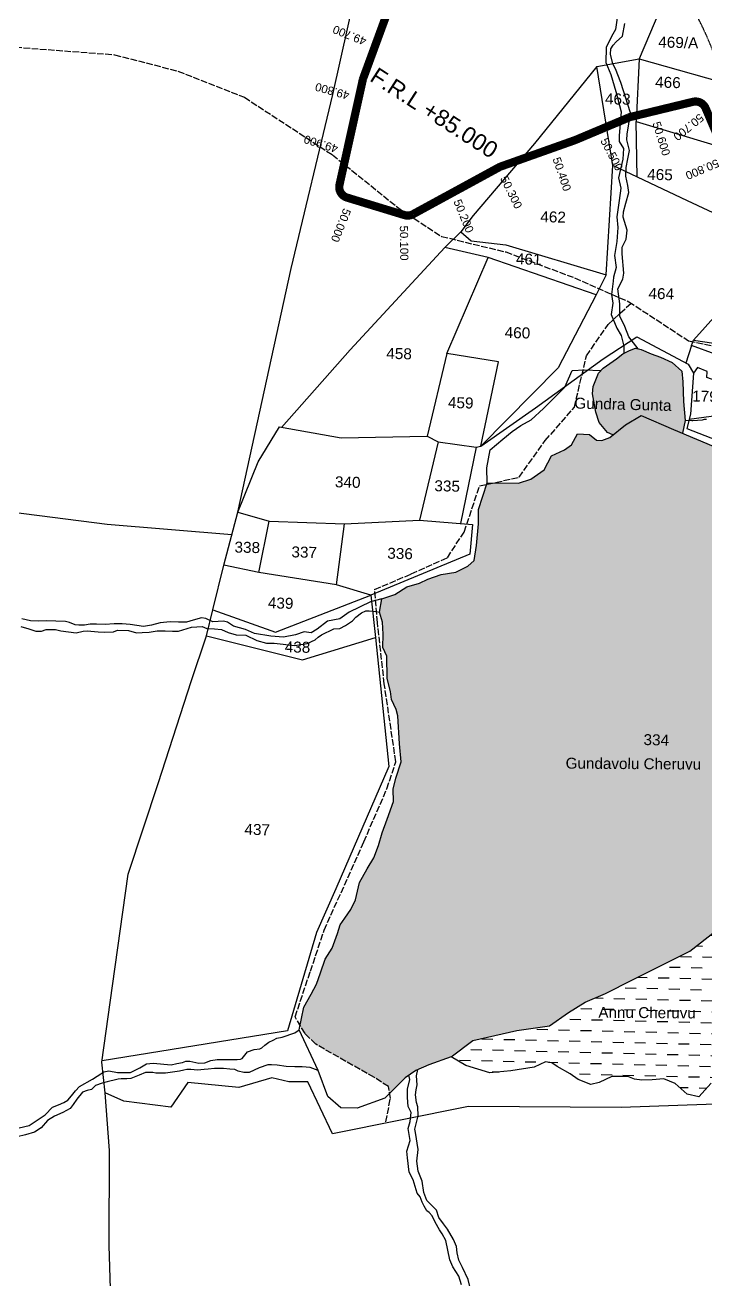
# Model space of a CAD drawing. Header units: inches. Extents: x 331956 to 347868, y 1573639 to 1584878.
# Drawn here: x 339965 to 341212, y 1577787 to 1580086 of the extents above; entities that cross this region are included whole.
import ezdxf

# ---------------------------------------------------------------- set-up
doc = ezdxf.new("R2010")
doc.units = ezdxf.units.IN
doc.header["$MEASUREMENT"] = 0
doc.linetypes.add('ACAD_ISO02W100', pattern=[15, 12, -3])
doc.linetypes.add('ACAD_ISO07W100', pattern=[3, 0, -3])
for name, color, linetype in [('BLOCK', 7, 'Continuous'), ('CARTTRACK', 30, 'ACAD_ISO02W100'), ('NALA', 4, 'Continuous'), ('SURVEY_BND', 7, 'Continuous'), ('WATER_BODY', 4, 'Continuous')]:
    doc.layers.add(name, color=color, linetype=linetype)
doc.layers.add('FOOTPATH', color=150, linetype='ACAD_ISO07W100', lineweight=30)
doc.styles.get("Standard").update_dxf_attribs({"font": 'arial.ttf'})
pattern_1 = [(358.56647, (323139.706, 1574851.302), (20.485124, 19.484872), [19.991255, -19.991255])]

msp = doc.modelspace()

# ---------------------------------------------------------------- hatches: boundary and pattern name
at = {"layer": 'WATER_BODY'}
h = msp.add_hatch(dxfattribs=at)
h.set_pattern_fill('DASH', color=256, scale=159.930037, angle=-1.4335, style=0)
h.set_pattern_definition(pattern_1)
h.paths.add_polyline_path([(341496.9, 1579098.6), (341429.5, 1579182.7), (341389, 1579220.8), (341322.1, 1579265.2), (341237.3, 1579309.5), (341153.2, 1579344.6), (341093.6, 1579370.3), (341064.8, 1579353.5), (341036.1, 1579330.4), (341021.8, 1579324.5), (341012.1, 1579325.2), (340998.8, 1579335.7), (340977, 1579336.7), (340966.3, 1579316.6), (340953, 1579307.8), (340929.4, 1579296.7), (340916.1, 1579270.9), (340891.4, 1579254), (340868.9, 1579246.3), (340822.9, 1579247), (340810.8, 1579244.4), (340795.5, 1579198.2), (340795.6, 1579172), (340791.9, 1579132.5), (340787.7, 1579105), (340775.9, 1579094.5), (340754.4, 1579083.4), (340727, 1579079.4), (340703, 1579070.8), (340687.4, 1579063.5), (340664.1, 1579056.8), (340642.2, 1579042.7), (340618.6, 1579034.9), (340614.1, 1579010.2), (340619.8, 1578992), (340620.8, 1578970.1), (340620.2, 1578945.5), (340627.5, 1578929.8), (340628.3, 1578888.6), (340634.3, 1578864.7), (340636.2, 1578850), (340644.6, 1578832.1), (340647.8, 1578820.5), (340651.1, 1578769), (340654.1, 1578735.9), (340644.2, 1578706.5), (340639.4, 1578685.9), (340640, 1578663.2), (340628.4, 1578631.4), (340619.3, 1578606.2), (340612.2, 1578582.6), (340603.9, 1578560.1), (340591.9, 1578540.4), (340577.4, 1578515), (340570.4, 1578483.5), (340561.5, 1578465.6), (340550.7, 1578449.8), (340542.3, 1578437.7), (340537.3, 1578421.7), (340527.8, 1578394.8), (340514.6, 1578374.7), (340506.2, 1578349.6), (340498.8, 1578328.6), (340489.1, 1578310.8), (340475.8, 1578286.9), (340468.7, 1578253.8), (340477.8, 1578238.6), (340497.4, 1578218.9), (340604.8, 1578157.9), (340630.6, 1578141.2), (340632.7, 1578128.4), (340661.1, 1578157.2), (340681, 1578170.9), (340704.6, 1578180.9), (340745.6, 1578196), (340785.3, 1578225.5), (340865.6, 1578244.1), (340925.6, 1578252.4), (340960.4, 1578277), (340990.8, 1578295.8), (341028.1, 1578311.7), (341077.6, 1578337), (341182.9, 1578389.4), (341244.4, 1578437.8), (341288.1, 1578472.5), (341342.3, 1578507.5), (341400.3, 1578542.7), (341439.7, 1578554.3), (341505.2, 1578591.6), (341606.3, 1578676.8), (341618.6, 1578717.5), (341611.3, 1578777.8), (341597.2, 1578892.1), (341572.1, 1578957.7)])
h.paths.add_polyline_path([(341168.5, 1579451.4), (341150.6, 1579467.6), (341128.9, 1579477.1), (341112.1, 1579483.4), (341093.4, 1579491.6), (341083.1, 1579493.6), (341072.6, 1579489.3), (341059.8, 1579483.3), (341048.2, 1579474.2), (341036.5, 1579466), (341024, 1579457.4), (341015.5, 1579447.9), (341009.7, 1579432.8), (341005.5, 1579423.5), (341004.4, 1579410.1), (341010.4, 1579376.3), (341017, 1579357.8), (341031.9, 1579339.3), (341041.8, 1579335), (341064.8, 1579353.5), (341093.6, 1579370.3), (341153.2, 1579344.6), (341169.3, 1579337.9), (341174.6, 1579361.4), (341171.5, 1579396.4), (341170.2, 1579432.3)])
h.paths.add_polyline_path([(343830, 1579450.9), (343822.8, 1579473.1), (343807.3, 1579495), (343774.4, 1579518.5), (343747.6, 1579518.1), (343723.2, 1579512.4), (343696.9, 1579503), (343674.9, 1579484.2), (343668.1, 1579465.4), (343667.4, 1579436.4), (343677.7, 1579404.2), (343701.7, 1579394.3), (343729, 1579384.3), (343738.1, 1579376.6), (343750.3, 1579373), (343759.6, 1579372.8), (343773.4, 1579373.5), (343793.3, 1579379.7), (343806.6, 1579393.5), (343822.7, 1579410.2), (343829.5, 1579430.5)])
h.paths.add_polyline_path([(341092.6, 1578761.6), (341147.3, 1578760.2), (341148.1, 1578790.8), (341093.3, 1578792.2)], flags=24)
h.paths.add_polyline_path([(340949.9, 1578718), (341200.6, 1578716.2), (341200.8, 1578747.6), (340950.1, 1578749.4)], flags=24)
h.paths.add_polyline_path([(341319.2, 1579220.5), (341386.6, 1579218.9), (341387.2, 1579243.9), (341319.9, 1579245.6)], flags=24)
h.paths.add_polyline_path([(340965.6, 1579377.7), (341145.2, 1579373.2), (341146, 1579404.8), (340966.4, 1579409.3)], flags=9)
h = msp.add_hatch(dxfattribs=at)
h.set_pattern_fill('DASH', color=256, scale=159.930037, angle=-1.4335, style=0)
h.set_pattern_definition(pattern_1)
h.paths.add_polyline_path([(341392.6, 1578428.6), (341439.7, 1578554.3), (341400.3, 1578542.7), (341342.3, 1578507.5), (341288.1, 1578472.5), (341244.4, 1578437.8), (341182.9, 1578389.4), (341077.6, 1578337), (341028.1, 1578311.7), (340990.8, 1578295.8), (340960.4, 1578277), (340925.6, 1578252.4), (340865.6, 1578244.1), (340785.3, 1578225.5), (340745.6, 1578196), (340772.3, 1578179.8), (340816.2, 1578166.6), (340855.1, 1578169.9), (340897.5, 1578177.1), (340918.7, 1578186.8), (340929.8, 1578184.6), (340939.8, 1578178), (340963.8, 1578164.8), (340978.1, 1578154.3), (341001.6, 1578144.9), (341016.8, 1578148.9), (341039.8, 1578159.5), (341063.3, 1578160), (341069.1, 1578159.8), (341081.6, 1578154.7), (341094.7, 1578152.9), (341114.1, 1578153.9), (341135.5, 1578155.3), (341156.2, 1578147), (341178.1, 1578127.5), (341199.3, 1578122.6), (341222.2, 1578147.3), (341248.3, 1578200.5), (341264.2, 1578250.5), (341307.3, 1578307.1), (341352, 1578357.8)])
h.paths.add_polyline_path([(341009.9, 1578261.7), (341195, 1578260.3), (341195.2, 1578291.8), (341010.1, 1578293.1)], flags=24)

# ---------------------------------------------------------------- linework, layer by layer
at = {"layer": 'BLOCK', "color": 1, "const_width": 15}
msp.add_lwpolyline([(341406.4, 1579477.7), (341211.7, 1579933.4, 0.366373), (341188.5, 1579945), (341074.6, 1579917.4, 0.039969), (341071.5, 1579916.4), (340973.5, 1579875.2, -0.014111), (340972.5, 1579874.8), (340836.5, 1579826.5, 0.039456), (340833.6, 1579825.2), (340675.4, 1579739, -0.201482), (340660, 1579737.5), (340554.7, 1579769.6, -0.391495), (340541, 1579793.1), (340583.7, 1579985.7, -0.033424), (340584.5, 1579988.3), (340641.1, 1580142.6, 0.064528)], format="xyb", dxfattribs=at)
at = {"layer": 'BLOCK', "color": 2}
for p in [(340605.6, 1580045.9), (340575.9, 1579950.6), (341117.8, 1579927.9), (341211.3, 1579934.2), (341023.3, 1579896.1), (340554.3, 1579853), (340930.2, 1579859.8), (340836, 1579826.3), (340748.1, 1579778.6), (340563.1, 1579767), (340658.7, 1579737.8)]:
    msp.add_point(p, dxfattribs=at)
at = {"layer": 'CARTTRACK'}
for points in [[(339797.6, 1580056.5), (340128.9, 1580031.3), (340245, 1580001.2), (340366.8, 1579953.3), (340528.1, 1579847.8), (340652.1, 1579748.2), (340727.7, 1579698.5), (340845.5, 1579670), (340971.8, 1579622.5), (341071.1, 1579578.8), (341180.6, 1579507.3), (341291.5, 1579483.5), (341412.2, 1579454.1), (341510, 1579466.5), (341543.9, 1579523.9), (341532.3, 1579572.4), (341479.1, 1579606.8), (341380.8, 1579665.3), (341349.6, 1579672.7)], [(340625.7, 1578076.8), (340634.3, 1578119.2), (340630.6, 1578141.2), (340604.8, 1578157.9), (340497.4, 1578218.9), (340477.8, 1578238.6), (340459.6, 1578269), (340487.7, 1578352.6), (340513, 1578428), (340585.5, 1578589.3), (340627.7, 1578686.6), (340644.2, 1578736.2), (340623.1, 1578878.7), (340610.6, 1578991.1), (340605.4, 1579051.8), (340672.4, 1579080.2), (340738.6, 1579110), (340769.3, 1579157), (340797.7, 1579241.5), (340870, 1579257.3), (340918.1, 1579324.5), (340971.3, 1579385.5), (340993.5, 1579479.9), (341033.5, 1579537.4), (341075.1, 1579576.2)]]:
    msp.add_lwpolyline(points, dxfattribs=at)
at = {"layer": 'FOOTPATH', "ltscale": 0.002}
msp.add_lwpolyline([(341324.8, 1579964.4), (341299.2, 1579972.9), (341255.7, 1579987.4), (341236.7, 1580010.9), (341212.9, 1580067.9), (341173.2, 1580150.1), (341154.4, 1580186.3), (341141.2, 1580212.2)], dxfattribs=at)
at = {"layer": 'NALA'}
for points in [[(341050.1, 1580103.1), (341046.5, 1580077.5), (341039.6, 1580064.9), (341029.3, 1580044.7), (341028.8, 1580016.9), (341038, 1579995.1), (341047, 1579963.9), (341056.8, 1579926.7), (341053.1, 1579883), (341053.6, 1579872.3), (341061.5, 1579859.7), (341059.9, 1579840), (341052.1, 1579805.9), (341056.5, 1579786.9), (341053.3, 1579764), (341048.8, 1579734.5), (341050.8, 1579714.7), (341049, 1579689.4), (341044.9, 1579663.7), (341048, 1579641.4), (341043.2, 1579623.9), (341042.5, 1579616.8), (341039.6, 1579592.1), (341041.6, 1579576.3), (341039, 1579555.3), (341049.4, 1579530.7), (341057.1, 1579517), (341061.9, 1579497.4), (341061.9, 1579484.3)], [(341088.3, 1579492.6), (341071.1, 1579514.4), (341063.6, 1579533.5), (341054.6, 1579552.1), (341054.5, 1579574.7), (341051.1, 1579602.2), (341060.1, 1579620.1), (341062.2, 1579631), (341058.7, 1579666.3), (341058.7, 1579678.8), (341066.2, 1579693.7), (341067.8, 1579710), (341060.9, 1579733.9), (341061.2, 1579743.4), (341065.7, 1579759.6), (341071, 1579778.9), (341069.2, 1579791.7), (341065.5, 1579809), (341065.9, 1579824.8), (341069.3, 1579840.4), (341072.6, 1579855.7), (341067.5, 1579875.3), (341067.8, 1579886), (341070.9, 1579904.6), (341074.1, 1579925), (341056.2, 1579980.1), (341046.9, 1580005.5), (341041.5, 1580014.8), (341037.8, 1580032.1), (341038, 1580042.2), (341042.4, 1580048.6), (341047.9, 1580054.7), (341059.7, 1580065.4), (341063.8, 1580088.4)], [(340811.7, 1579247.2), (340811.2, 1579274.4), (340817.2, 1579307.3), (340840.4, 1579327.3), (340857.1, 1579341), (340873, 1579352.1), (340892.2, 1579362.4), (340915, 1579383), (340953.6, 1579422.2), (340967, 1579453.1), (340989.8, 1579454.4), (341019.7, 1579452.6)], [(341213.1, 1579363.3), (341209.4, 1579363.4), (341205.4, 1579362), (341188.6, 1579360.4), (341186.3, 1579360.6), (341174.6, 1579361.4)], [(340618.6, 1579034.9), (340597.6, 1579028.9), (340558.6, 1579010.4), (340541.3, 1578998), (340518.9, 1578993.6), (340500.3, 1578979.2), (340489.3, 1578972.4), (340476.5, 1578974), (340460.2, 1578968.6), (340438.6, 1578964.2), (340415, 1578966), (340385.3, 1578970.9), (340368.5, 1578978.3), (340346.7, 1578984.7), (340335.7, 1578992), (340328.7, 1578993.8), (340309, 1578992.6), (340296.1, 1578998.5), (340288, 1578999.6), (340273, 1578995.6), (340260.4, 1578991.8), (340245.9, 1578991.9), (340230.8, 1578992.3), (340212.1, 1578990.4), (340196.3, 1578986.7), (340181.7, 1578983.9), (340157.5, 1578987.9), (340143, 1578988.6), (340128.1, 1578988.9), (340111.8, 1578987.6), (340095.8, 1578988), (340084.2, 1578988.3), (340073.7, 1578986.5), (340063.5, 1578986.5), (340056.5, 1578986.9), (340046.4, 1578991.3), (340038.9, 1578993.2), (340021.2, 1578993.6), (340004.9, 1578994.1), (339988.9, 1578993.9), (339974.7, 1578994.5), (339958.7, 1578997.8)], [(339957.4, 1578984), (339971.7, 1578980), (339984.7, 1578975.6), (339994.8, 1578975.3), (340003.7, 1578978.7), (340020.7, 1578978.3), (340030.7, 1578976.2), (340058.8, 1578972.1), (340071.1, 1578975.7), (340078.8, 1578976.3), (340099.1, 1578974), (340111, 1578973.4), (340127.2, 1578974), (340134, 1578977.2), (340154.1, 1578976.7), (340169.2, 1578972.2), (340179.6, 1578972.7), (340192.2, 1578973.9), (340206.7, 1578976.2), (340221.7, 1578975.8), (340234.8, 1578975.7), (340246.2, 1578975.4), (340269.9, 1578983), (340289.6, 1578983.8), (340298, 1578980.5), (340311.9, 1578979.9), (340325, 1578978.3), (340337, 1578973.1), (340351.9, 1578968.9), (340369.1, 1578967.9), (340389.8, 1578958.4), (340407.4, 1578953.5), (340421.5, 1578953.2), (340459.1, 1578949.1), (340481.6, 1578952.9), (340496.5, 1578959.5), (340501.8, 1578964.3), (340507.8, 1578969), (340530.4, 1578979.9), (340541.5, 1578980.4), (340552.2, 1578985.6), (340559.1, 1578990.5), (340564.8, 1578994.3), (340570.9, 1579001.1), (340581.2, 1579008.8), (340589.5, 1579012.5), (340595.2, 1579012.8), (340602.7, 1579012.1), (340607.8, 1579011.2), (340614.1, 1579010.2)], [(339953.9, 1578065.9), (339972.1, 1578070.2), (340001.7, 1578089.7), (340015.4, 1578103.9), (340026.4, 1578108), (340036.2, 1578112.2), (340043.3, 1578116.6), (340050.1, 1578124.6), (340057.5, 1578133.5), (340064.9, 1578141.5), (340088.2, 1578154.8), (340096.7, 1578160.4), (340103.6, 1578164.7), (340109.1, 1578168.1), (340118.6, 1578170.1), (340134.2, 1578167.3), (340146.5, 1578167), (340158.2, 1578167.3), (340175.3, 1578175.9), (340187.2, 1578182.8), (340199.8, 1578184.3), (340232.4, 1578181.3), (340243.2, 1578183.5), (340253.5, 1578185.5), (340259.3, 1578187.6), (340266.5, 1578187.7), (340283.1, 1578184.4), (340294, 1578184.7), (340305.5, 1578189.2), (340316.8, 1578190.7), (340330.8, 1578191), (340338.4, 1578191.2), (340353.5, 1578191), (340359.6, 1578191.3), (340362.6, 1578192.9), (340372.6, 1578204.8), (340384.4, 1578209), (340395.1, 1578210.2), (340398.5, 1578212.4), (340404.2, 1578217), (340411.3, 1578222.5), (340419.2, 1578226.4), (340425.9, 1578230), (340436, 1578231.8), (340443.3, 1578234.5), (340452, 1578237.1), (340459.3, 1578240), (340466.8, 1578245.3)], [(340501.6, 1578170.5), (340487.2, 1578176.3), (340472.7, 1578177.3), (340459.4, 1578177.6), (340443, 1578178), (340426.8, 1578180.8), (340416.2, 1578181.3), (340409.5, 1578181.4), (340393.5, 1578175.6), (340375.3, 1578167.3), (340365.4, 1578166.9), (340355.3, 1578169.7), (340349, 1578172.8), (340339.8, 1578173.5), (340328.3, 1578174.3), (340320.7, 1578174.4), (340311.9, 1578174.2), (340300.6, 1578173.1), (340293.2, 1578172.4), (340280.8, 1578171.1), (340268.7, 1578172.3), (340261.3, 1578172.5), (340255.5, 1578171.2), (340248.1, 1578169.6), (340234.9, 1578167.6), (340222.2, 1578165.6), (340208, 1578166), (340204.5, 1578166.1), (340199, 1578166.9), (340185.4, 1578166.8), (340174, 1578162), (340158.9, 1578156.2), (340151.1, 1578155.2), (340141.2, 1578155.2), (340135.6, 1578154.7), (340128.2, 1578153), (340119.9, 1578151.2), (340115, 1578150.1), (340106, 1578147.4), (340094.1, 1578143.3), (340086.3, 1578135.9), (340078.5, 1578134.3), (340070.3, 1578131.2), (340059.8, 1578118.3), (340053.3, 1578108.6), (340047.4, 1578100.9), (340034.1, 1578094.1), (340018.5, 1578087.4), (340006.1, 1578079.2), (339994.5, 1578065.9), (339982.3, 1578057.7), (339965.8, 1578053.1), (339950.4, 1578049.2)], [(340781.1, 1577770.2), (340776.5, 1577787.9), (340766.4, 1577809.8), (340759.6, 1577823.6), (340756.6, 1577836.8), (340755.2, 1577848.4), (340750, 1577861.1), (340738.9, 1577880.4), (340731.8, 1577890.2), (340723.1, 1577901.5), (340718.6, 1577914.7), (340700.7, 1577932.9), (340695.2, 1577947.6), (340692.2, 1577968), (340684.9, 1577986.1), (340682.7, 1578004.5), (340685.4, 1578026.1), (340680.5, 1578057.4), (340678.9, 1578063.3), (340685.3, 1578088), (340684.4, 1578104.1), (340681.9, 1578112.3), (340680.3, 1578126.3), (340681.5, 1578135.3), (340683.3, 1578144.4), (340681.9, 1578160.8), (340684.5, 1578172.3)], [(340764.4, 1577778.1), (340759.7, 1577793.8), (340748.7, 1577810.9), (340742.9, 1577824.2), (340735.7, 1577859.6), (340729.2, 1577871.7), (340724.1, 1577878.9), (340716.1, 1577892.9), (340710.8, 1577904.5), (340705.1, 1577910.5), (340700.8, 1577914), (340696.2, 1577922.1), (340692.4, 1577929.3), (340688.6, 1577939.3), (340683.4, 1577945.8), (340676.2, 1577970.7), (340668.5, 1577984.3), (340665.7, 1578010.6), (340664.1, 1578022.8), (340670.6, 1578042.6), (340666.8, 1578064.6), (340670.5, 1578077.4), (340672.4, 1578093.9), (340666.8, 1578104.9), (340665.5, 1578121.3), (340665.7, 1578136.6), (340669.8, 1578154.3), (340668.3, 1578162.1)]]:
    msp.add_lwpolyline(points, dxfattribs=at)
at = {"layer": 'SURVEY_BND'}
for points in [[(340354.9, 1579193.7), (340452.2, 1579639.8), (340528.6, 1579958.4), (340614.2, 1580341.8), (340655.2, 1580542.2), (339898.5, 1580300.8)], [(341284.6, 1579969), (341264.3, 1580121.4), (341155.6, 1580177.9), (341090, 1580023.7)], [(341029.7, 1579628), (341041.6, 1579828.6), (341012.6, 1580009.7), (340898.5, 1579868.5), (340785.7, 1579737), (340763.3, 1579707.1)], [(341012.6, 1580009.7), (341090, 1580023.7), (341084.4, 1579909)], [(341090, 1580023.7), (341284.6, 1579969), (341293.8, 1579846)], [(341086.6, 1579807.2), (341084.4, 1579909), (341293.8, 1579846), (341309.6, 1579742.9), (341311.5, 1579701.6)], [(341317.7, 1579651.1), (341311.5, 1579701.6), (341178.3, 1579763.6), (341041.6, 1579828.6)], [(340733.8, 1579677.9), (340763.3, 1579707.1), (340782.4, 1579690.1), (340845.5, 1579682.9), (341029.7, 1579628), (341011.1, 1579591.3), (340813.1, 1579660.1)], [(340737.6, 1579484.1), (340813.1, 1579660.1), (340733.8, 1579677.9), (340560.8, 1579490.9), (340435, 1579348.7)], [(341189.4, 1579508.4), (341317.7, 1579651.1), (341337.8, 1579595.6)], [(341011.1, 1579591.3), (340941.8, 1579457.7), (340800.1, 1579314.1)], [(340800.1, 1579314.1), (340900, 1579384.6), (341024.3, 1579474.5), (341085.8, 1579514.4), (341179.8, 1579464.4), (341189.4, 1579447.7), (341184.2, 1579373), (341177.6, 1579346.7), (341273, 1579309.7), (341354.2, 1579267.6), (341384.6, 1579243), (341419.1, 1579221.6), (341468.1, 1579165.2), (341528.1, 1579071.8), (341582.4, 1578968.1), (341610.2, 1578913)], [(341186, 1579498.4), (341189.4, 1579508.4), (341292.8, 1579493), (341375.3, 1579468.6), (341396.1, 1579469.5), (341405.5, 1579448.6)], [(340791.5, 1579312.7), (340800.1, 1579314.1), (340832.4, 1579468.8), (340737.6, 1579484.1), (340701.5, 1579332.6)], [(341409.5, 1579438.2), (341405.5, 1579448.6), (341395.5, 1579449.4), (341281, 1579481.3), (341229.2, 1579483), (341186, 1579498.4), (341175.7, 1579466.5)], [(341235.1, 1579370.6), (341241.4, 1579430.4), (341213.9, 1579440.3), (341214.5, 1579451.3), (341196.6, 1579458.1), (341189.4, 1579447.7)], [(341273, 1579309.7), (341283.9, 1579354.9), (341265.4, 1579365.9), (341235.1, 1579370.6), (341181.8, 1579363.1)], [(340354.9, 1579193.7), (340391.7, 1579285.6), (340430.8, 1579349.5), (340544.2, 1579329.3), (340701.5, 1579332.6), (340721.5, 1579322), (340687.8, 1579178.9)], [(340721.5, 1579322), (340791.5, 1579312.7), (340762.8, 1579172.5)], [(340343.8, 1579151.7), (340115.1, 1579171.1), (339861.7, 1579203.4), (339742.3, 1579313.6), (339317.9, 1579299), (339111.3, 1579239.3)], [(340393.1, 1579083.1), (340329.1, 1579096.2), (340354.9, 1579193.7), (340411.9, 1579177)], [(340598.6, 1579041.1), (340535.6, 1579060.4), (340549.9, 1579172.3), (340687.8, 1579178.9), (340784.4, 1579170.7), (340780, 1579116.2), (340598.6, 1579041.1)], [(340535.6, 1579060.4), (340393.1, 1579083.1), (340411.9, 1579177), (340549.9, 1579172.3)], [(340309, 1579014.3), (340329.1, 1579096.2)], [(340297.3, 1578967), (340309, 1579014.3), (340423.9, 1578973.6), (340598.6, 1579041.1), (340606.9, 1578963.8)], [(341264.5, 1578110.1), (341057.1, 1578102.7), (340777.1, 1578104.6), (340528.3, 1578054.8), (340483.2, 1578150.3), (340448.3, 1578150.2), (340416.7, 1578157.5), (340356.4, 1578139.6), (340263.3, 1578149), (340232.1, 1578103.7), (340145.9, 1578114.7), (340111.5, 1578129.7), (340105.8, 1578185.9), (340124.9, 1578326), (340153.5, 1578530.1), (340209.5, 1578698.4), (340269.3, 1578883.1), (340297.3, 1578967), (340473.2, 1578922.9), (340606.9, 1578963.8), (340631.1, 1578727.8), (340534.5, 1578503.5), (340498.9, 1578423.6), (340445.6, 1578243.4), (340106.2, 1578188.5)], [(340078.3, 1577328), (340127.3, 1577572.7), (340119.1, 1577850.2), (340119.3, 1578024.3), (340111.5, 1578129.7)]]:
    msp.add_lwpolyline(points, dxfattribs=at)
at = {"layer": 'WATER_BODY'}
for points in [[(341041.8, 1579335), (341031.9, 1579339.3), (341017, 1579357.8), (341010.4, 1579376.3), (341004.4, 1579410.1), (341005.5, 1579423.5), (341009.7, 1579432.8), (341015.5, 1579447.9), (341024, 1579457.4), (341036.5, 1579466), (341048.2, 1579474.2), (341059.8, 1579483.3), (341072.6, 1579489.3), (341083.1, 1579493.6), (341093.4, 1579491.6), (341112.1, 1579483.4), (341128.9, 1579477.1), (341150.6, 1579467.6), (341168.5, 1579451.4), (341170.2, 1579432.3), (341171.5, 1579396.4), (341174.6, 1579361.4), (341169.3, 1579337.9)], [(341222.2, 1578147.3), (341199.3, 1578122.6), (341178.1, 1578127.5), (341156.2, 1578147), (341135.5, 1578155.3), (341114.1, 1578153.9), (341094.7, 1578152.9), (341081.6, 1578154.7), (341069.1, 1578159.8), (341063.3, 1578160), (341039.8, 1578159.5), (341016.8, 1578148.9), (341001.6, 1578144.9), (340978.1, 1578154.3), (340963.8, 1578164.8), (340939.8, 1578178), (340929.8, 1578184.6), (340918.7, 1578186.8), (340897.5, 1578177.1), (340855.1, 1578169.9), (340816.2, 1578166.6), (340772.3, 1578179.8), (340745.6, 1578196), (340704.6, 1578180.9), (340681, 1578170.9), (340661.1, 1578157.2), (340624.3, 1578119.9), (340573.2, 1578101.7), (340543.6, 1578102.5), (340519.9, 1578123.3), (340501.6, 1578170.5), (340466.8, 1578245.3), (340475.8, 1578286.9), (340489.1, 1578310.8), (340498.8, 1578328.6), (340506.2, 1578349.6), (340514.6, 1578374.7), (340527.8, 1578394.8), (340537.3, 1578421.7), (340542.3, 1578437.7), (340550.7, 1578449.8), (340561.5, 1578465.6), (340570.4, 1578483.5), (340577.4, 1578515), (340591.9, 1578540.4), (340603.9, 1578560.1), (340612.2, 1578582.6), (340619.3, 1578606.2), (340628.4, 1578631.4), (340640, 1578663.2), (340639.4, 1578685.9), (340644.2, 1578706.5), (340654.1, 1578735.9), (340651.1, 1578769), (340647.8, 1578820.5), (340644.6, 1578832.1), (340636.2, 1578850), (340634.3, 1578864.7), (340628.3, 1578888.6), (340627.5, 1578929.8), (340620.2, 1578945.5), (340620.8, 1578970.1), (340619.8, 1578992), (340614.1, 1579010.2), (340618.6, 1579034.9), (340642.2, 1579042.7), (340664.1, 1579056.8), (340687.4, 1579063.5), (340703, 1579070.8), (340727, 1579079.4), (340754.4, 1579083.4), (340775.9, 1579094.5), (340787.7, 1579105), (340791.9, 1579132.5), (340795.6, 1579172), (340795.5, 1579198.2), (340811.7, 1579247.2), (340868.9, 1579246.3), (340891.4, 1579254), (340916.1, 1579270.9), (340929.4, 1579296.7), (340953, 1579307.8), (340966.3, 1579316.6), (340977, 1579336.7), (340998.8, 1579335.7), (341012.1, 1579325.2), (341021.8, 1579324.5), (341036.1, 1579330.4), (341064.8, 1579353.5), (341093.6, 1579370.3), (341153.2, 1579344.6), (341237.3, 1579309.5)], [(340745.6, 1578196), (340785.3, 1578225.5), (340865.6, 1578244.1), (340925.6, 1578252.4), (340960.4, 1578277), (340990.8, 1578295.8), (341028.1, 1578311.7), (341077.6, 1578337), (341182.9, 1578389.4), (341244.4, 1578437.8), (341288.1, 1578472.5), (341342.3, 1578507.5), (341400.3, 1578542.7), (341439.7, 1578554.3)]]:
    msp.add_lwpolyline(points, dxfattribs=at)

# ---------------------------------------------------------------- texts
at = {"layer": 'BLOCK', "color": 0}
for s, rotation, p in [('49.700', 157.9222, (340591.9, 1580061.6)), ('49.800', 164.4369, (340560.6, 1579963.1)), ('50.700', 219.1434, (341200.7, 1579924.5)), ('50.600', 287.25, (341114.1, 1579906)), ('49.900', 162.5973, (340539.7, 1579865.2)), ('50.500', 297.469, (341018.4, 1579873.8)), ('50.400', 288.8428, (340931.1, 1579840.5)), ('50.800', 203.1065, (341232.3, 1579840.6)), ('50.300', 296.2836, (340834.8, 1579804.8)), ('50.200', 292.2401, (340749.5, 1579762.6)), ('50.000', 248.2264, (340548.6, 1579751.3)), ('50.100', 270.6943, (340651.5, 1579718.2))]:
    msp.add_text(s, height=15, rotation=rotation, dxfattribs=at).set_placement(p)
at = {"layer": 'BLOCK', "color": 1}
msp.add_text('F.R.L +85.000', height=30, rotation=327.127, dxfattribs=at).set_placement((340594.5, 1579984.6))
at = {"layer": 'SURVEY_BND'}
for s, height, rotation, p in [('469/A', 20.11, 358.5665, (341124.8, 1580044.6)), ('466', 20.11, 358.5665, (341119.1, 1579971.1)), ('463', 20.11, 358.5665, (341027.2, 1579940.7)), ('465', 20.11, 358.5665, (341104.5, 1579802.3)), ('462', 20.11, 358.5665, (340908.7, 1579724.7)), ('461', 20.11, 358.5665, (340864, 1579647.4)), ('464', 20.11, 358.5665, (341106.9, 1579584.2)), ('460', 20.11, 358.5665, (340843.4, 1579512.6)), ('458', 20.11, 358.5665, (340626.5, 1579474.4)), ('179', 20.11, 358.5665, (341186.9, 1579396.2)), ('459', 20.11, 358.5665, (340739.4, 1579384.3)), ('Gundra Gunta', 20.114, 358.5665, (340971, 1579383.2)), ('340', 20.11, 358.5665, (340532.4, 1579239)), ('335', 20.11, 358.5665, (340714.6, 1579231.9)), ('338', 20.11, 358.5665, (340348.4, 1579119.5)), ('337', 20.11, 358.5665, (340452.7, 1579110.7)), ('336', 20.11, 358.5665, (340628.3, 1579108.2)), ('439', 20.11, 358.5665, (340409.5, 1579017.4)), ('438', 20.11, 358.5665, (340440.4, 1578936.8)), ('334', 20.11, 358.5665, (341097.8, 1578766.9)), ('Gundavolu Cheruvu', 19.991, 359.574, (340955.2, 1578723.7)), ('437', 20.11, 358.5665, (340366.6, 1578602.7)), ('Annu Cheruvu', 19.991, 359.574, (341015.2, 1578267.4))]:
    msp.add_text(s, height=height, rotation=rotation, dxfattribs=at).set_placement(p)

doc.saveas('drawing.dxf')
